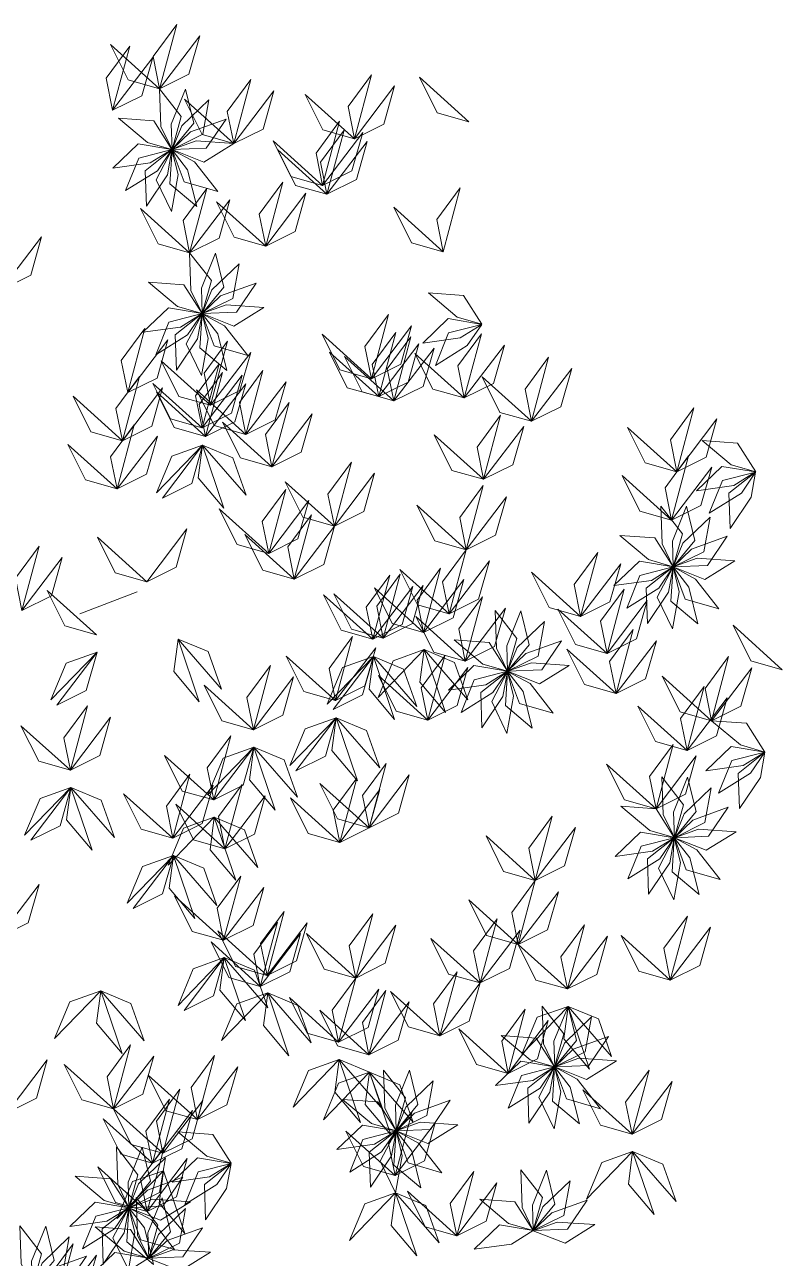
# Model space of a CAD drawing. Header units: inches. Extents: x 4350 to 28384, y -6772 to 993.
# Drawn here: x 15297.7 to 15366.1, y -700.1 to -588.6 of the extents above; entities that cross this region are included whole.
import ezdxf

# ---------------------------------------------------------------- set-up
doc = ezdxf.new("R2010")
doc.units = ezdxf.units.IN
doc.header["$MEASUREMENT"] = 0
doc.layers.add('ARREDAMENTO', color=2, linetype='Continuous', lineweight=18)

# ---------------------------------------------------------------- blocks, each defined once
blk = doc.blocks.new('jacaranda')
at = {"layer": 'ARREDAMENTO', "linetype": 'Continuous'}
blk.add_line((14225.49, 19540.25), (14220.31, 19538.26), dxfattribs=at)
at = {"layer": 'ARREDAMENTO', "lineweight": 0}
for points in [[(14227.53, 19585.7), (14226.94, 19588.61), (14229.07, 19591.5), (14227.53, 19585.7)], [(14227.53, 19585.7), (14230.18, 19587.02), (14231.16, 19590.48), (14227.53, 19585.7)], [(14223.28, 19583.76), (14222.7, 19586.67), (14224.82, 19589.56), (14223.28, 19583.76)], [(14227.53, 19585.7), (14224.68, 19586.51), (14223.08, 19589.72), (14227.53, 19585.7)], [(14223.28, 19583.76), (14225.93, 19585.08), (14226.91, 19588.53), (14223.28, 19583.76)], [(14234.23, 19580.75), (14233.64, 19583.66), (14235.77, 19586.55), (14234.23, 19580.75)], [(14245.13, 19581.18), (14244.55, 19584.09), (14246.67, 19586.98), (14245.13, 19581.18)], [(14255.47, 19582.73), (14252.62, 19583.54), (14251.02, 19586.75), (14255.47, 19582.73)], [(14227.53, 19585.7), (14227.65, 19582.3), (14228.65, 19580.22), (14229.48, 19583.19), (14227.53, 19585.7)], [(14229.86, 19585.68), (14228.58, 19582.52), (14228.65, 19580.22), (14230.62, 19582.6), (14229.86, 19585.68)], [(14234.23, 19580.75), (14236.88, 19582.07), (14237.86, 19585.53), (14234.23, 19580.75)], [(14245.13, 19581.18), (14247.79, 19582.5), (14248.76, 19585.96), (14245.13, 19581.18)], [(14231.98, 19584.72), (14229.53, 19582.35), (14228.66, 19580.22), (14231.42, 19581.59), (14231.98, 19584.72)], [(14234.23, 19580.75), (14231.38, 19581.56), (14229.78, 19584.77), (14234.23, 19580.75)], [(14245.13, 19581.18), (14242.28, 19581.99), (14240.68, 19585.2), (14245.13, 19581.18)], [(14223.82, 19583.05), (14226.43, 19580.86), (14228.64, 19580.22), (14226.99, 19582.82), (14223.82, 19583.05)], [(14233.53, 19582.97), (14230.32, 19581.81), (14228.66, 19580.21), (14231.74, 19580.34), (14233.53, 19582.97)], [(14242.25, 19576.98), (14241.66, 19579.89), (14243.79, 19582.78), (14242.25, 19576.98)], [(14234.23, 19580.75), (14230.83, 19580.99), (14228.66, 19580.21), (14231.53, 19579.07), (14234.23, 19580.75)], [(14242.25, 19576.98), (14239.39, 19577.79), (14237.79, 19581), (14242.25, 19576.98)], [(14242.65, 19576.18), (14242.07, 19579.08), (14244.2, 19581.97), (14242.65, 19576.18)], [(14242.25, 19576.98), (14244.9, 19578.3), (14245.88, 19581.76), (14242.25, 19576.98)], [(14223.3, 19578.52), (14226.68, 19579), (14228.64, 19580.21), (14225.6, 19580.73), (14223.3, 19578.52)], [(14224.45, 19576.5), (14227.34, 19578.3), (14228.64, 19580.21), (14225.65, 19579.44), (14224.45, 19576.5)], [(14226.33, 19575.11), (14228.23, 19577.94), (14228.64, 19580.21), (14226.22, 19578.29), (14226.33, 19575.11)], [(14228.6, 19574.61), (14229.2, 19577.96), (14228.64, 19580.2), (14227.22, 19577.47), (14228.6, 19574.61)], [(14230.89, 19575.07), (14230.06, 19578.38), (14228.65, 19580.2), (14228.45, 19577.12), (14230.89, 19575.07)], [(14232.78, 19576.43), (14230.69, 19579.11), (14228.65, 19580.2), (14229.73, 19577.31), (14232.78, 19576.43)], [(14242.65, 19576.18), (14239.8, 19576.98), (14238.2, 19580.2), (14242.65, 19576.18)], [(14242.65, 19576.18), (14245.31, 19577.5), (14246.28, 19580.95), (14242.65, 19576.18)], [(14230.24, 19570.88), (14229.66, 19573.79), (14231.79, 19576.68), (14230.24, 19570.88)], [(14237.11, 19571.48), (14236.52, 19574.39), (14238.65, 19577.28), (14237.11, 19571.48)], [(14253.15, 19570.98), (14252.57, 19573.88), (14254.69, 19576.77), (14253.15, 19570.98)], [(14230.24, 19570.88), (14232.9, 19572.2), (14233.88, 19575.66), (14230.24, 19570.88)], [(14237.11, 19571.48), (14234.26, 19572.29), (14232.66, 19575.5), (14237.11, 19571.48)], [(14237.11, 19571.48), (14239.76, 19572.8), (14240.74, 19576.26), (14237.11, 19571.48)], [(14230.24, 19570.88), (14227.39, 19571.69), (14225.79, 19574.9), (14230.24, 19570.88)], [(14253.15, 19570.98), (14250.3, 19571.79), (14248.7, 19575), (14253.15, 19570.98)], [(14213.22, 19567.55), (14215.88, 19568.87), (14216.85, 19572.32), (14213.22, 19567.55)], [(14230.24, 19570.88), (14230.36, 19567.48), (14231.37, 19565.4), (14232.2, 19568.37), (14230.24, 19570.88)], [(14232.58, 19570.86), (14231.3, 19567.7), (14231.37, 19565.4), (14233.34, 19567.78), (14232.58, 19570.86)], [(14234.7, 19569.9), (14232.25, 19567.53), (14231.37, 19565.4), (14234.14, 19566.77), (14234.7, 19569.9)], [(14226.53, 19568.23), (14229.15, 19566.04), (14231.36, 19565.4), (14229.71, 19568), (14226.53, 19568.23)], [(14236.24, 19568.15), (14233.04, 19566.99), (14231.37, 19565.39), (14234.46, 19565.52), (14236.24, 19568.15)], [(14251.81, 19567.26), (14254.42, 19565.07), (14256.64, 19564.43), (14254.98, 19567.03), (14251.81, 19567.26)], [(14226.02, 19563.7), (14229.4, 19564.18), (14231.36, 19565.39), (14228.32, 19565.91), (14226.02, 19563.7)], [(14227.17, 19561.68), (14230.06, 19563.48), (14231.36, 19565.39), (14228.37, 19564.62), (14227.17, 19561.68)], [(14229.04, 19560.29), (14230.95, 19563.12), (14231.36, 19565.39), (14228.94, 19563.47), (14229.04, 19560.29)], [(14231.32, 19559.79), (14231.91, 19563.14), (14231.36, 19565.38), (14229.93, 19562.65), (14231.32, 19559.79)], [(14233.6, 19560.25), (14232.78, 19563.56), (14231.36, 19565.38), (14231.17, 19562.3), (14233.6, 19560.25)], [(14236.94, 19565.93), (14233.54, 19566.17), (14231.37, 19565.39), (14234.24, 19564.25), (14236.94, 19565.93)], [(14235.5, 19561.61), (14233.4, 19564.29), (14231.37, 19565.38), (14232.44, 19562.49), (14235.5, 19561.61)], [(14246.67, 19559.51), (14246.08, 19562.42), (14248.21, 19565.31), (14246.67, 19559.51)], [(14246.67, 19559.51), (14249.32, 19560.83), (14250.3, 19564.28), (14246.67, 19559.51)], [(14251.3, 19562.73), (14254.67, 19563.21), (14256.63, 19564.42), (14253.59, 19564.94), (14251.3, 19562.73)], [(14252.44, 19560.7), (14255.33, 19562.51), (14256.63, 19564.42), (14253.64, 19563.65), (14252.44, 19560.7)], [(14224.65, 19558.25), (14224.06, 19561.16), (14226.19, 19564.05), (14224.65, 19558.25)], [(14246.67, 19559.51), (14243.81, 19560.32), (14242.21, 19563.53), (14246.67, 19559.51)], [(14247.32, 19557.89), (14246.74, 19560.79), (14248.86, 19563.68), (14247.32, 19557.89)], [(14248.69, 19557.5), (14248.1, 19560.41), (14250.23, 19563.3), (14248.69, 19557.5)], [(14255.05, 19557.77), (14254.47, 19560.67), (14256.6, 19563.56), (14255.05, 19557.77)], [(14224.65, 19558.25), (14227.3, 19559.57), (14228.28, 19563.03), (14224.65, 19558.25)], [(14232.12, 19557.11), (14231.54, 19560.01), (14233.67, 19562.9), (14232.12, 19557.11)], [(14247.32, 19557.89), (14249.98, 19559.21), (14250.95, 19562.66), (14247.32, 19557.89)], [(14248.69, 19557.5), (14251.34, 19558.82), (14252.32, 19562.28), (14248.69, 19557.5)], [(14255.05, 19557.77), (14257.71, 19559.09), (14258.69, 19562.54), (14255.05, 19557.77)], [(14232.12, 19557.11), (14229.27, 19557.91), (14227.67, 19561.13), (14232.12, 19557.11)], [(14232.12, 19557.11), (14234.78, 19558.43), (14235.76, 19561.88), (14232.12, 19557.11)], [(14247.32, 19557.89), (14244.47, 19558.69), (14242.87, 19561.91), (14247.32, 19557.89)], [(14248.69, 19557.5), (14245.84, 19558.31), (14244.24, 19561.52), (14248.69, 19557.5)], [(14255.05, 19557.77), (14252.2, 19558.57), (14250.6, 19561.79), (14255.05, 19557.77)], [(14261.14, 19555.66), (14260.55, 19558.57), (14262.68, 19561.46), (14261.14, 19555.66)], [(14231.36, 19555.07), (14230.78, 19557.97), (14232.9, 19560.86), (14231.36, 19555.07)], [(14231.68, 19554.29), (14231.09, 19557.19), (14233.22, 19560.08), (14231.68, 19554.29)], [(14231.36, 19555.07), (14234.01, 19556.39), (14234.99, 19559.84), (14231.36, 19555.07)], [(14235.32, 19554.47), (14234.74, 19557.37), (14236.86, 19560.26), (14235.32, 19554.47)], [(14261.14, 19555.66), (14263.79, 19556.98), (14264.77, 19560.43), (14261.14, 19555.66)], [(14224.17, 19553.9), (14223.58, 19556.81), (14225.71, 19559.7), (14224.17, 19553.9)], [(14224.17, 19553.9), (14226.82, 19555.22), (14227.8, 19558.67), (14224.17, 19553.9)], [(14231.36, 19555.07), (14228.51, 19555.87), (14226.91, 19559.08), (14231.36, 19555.07)], [(14231.68, 19554.29), (14234.33, 19555.61), (14235.31, 19559.06), (14231.68, 19554.29)], [(14235.32, 19554.47), (14237.97, 19555.79), (14238.95, 19559.24), (14235.32, 19554.47)], [(14261.14, 19555.66), (14258.28, 19556.47), (14256.68, 19559.68), (14261.14, 19555.66)], [(14224.17, 19553.9), (14221.31, 19554.71), (14219.71, 19557.92), (14224.17, 19553.9)], [(14231.68, 19554.29), (14228.83, 19555.09), (14227.23, 19558.31), (14231.68, 19554.29)], [(14235.32, 19554.47), (14232.47, 19555.28), (14230.87, 19558.49), (14235.32, 19554.47)], [(14237.68, 19551.56), (14237.09, 19554.46), (14239.22, 19557.35), (14237.68, 19551.56)], [(14274.26, 19551.09), (14273.68, 19554), (14275.8, 19556.89), (14274.26, 19551.09)], [(14223.69, 19549.55), (14223.1, 19552.46), (14225.23, 19555.35), (14223.69, 19549.55)], [(14237.68, 19551.56), (14234.82, 19552.36), (14233.22, 19555.58), (14237.68, 19551.56)], [(14237.68, 19551.56), (14240.33, 19552.88), (14241.31, 19556.33), (14237.68, 19551.56)], [(14256.8, 19550.42), (14256.21, 19553.33), (14258.34, 19556.22), (14256.8, 19550.42)], [(14274.26, 19551.09), (14276.92, 19552.41), (14277.89, 19555.87), (14274.26, 19551.09)], [(14223.69, 19549.55), (14226.34, 19550.87), (14227.32, 19554.32), (14223.69, 19549.55)], [(14256.8, 19550.42), (14253.94, 19551.23), (14252.34, 19554.44), (14256.8, 19550.42)], [(14256.8, 19550.42), (14259.45, 19551.74), (14260.43, 19555.2), (14256.8, 19550.42)], [(14274.26, 19551.09), (14271.41, 19551.9), (14269.81, 19555.11), (14274.26, 19551.09)], [(14223.69, 19549.55), (14220.84, 19550.36), (14219.24, 19553.57), (14223.69, 19549.55)], [(14231.41, 19553.5), (14228.62, 19552.5), (14227.24, 19549.19), (14231.41, 19553.5)], [(14227.78, 19548.72), (14230.44, 19550.05), (14231.41, 19553.5), (14227.78, 19548.72)], [(14231.41, 19553.5), (14231.02, 19550.56), (14233.34, 19547.82), (14231.41, 19553.5)], [(14231.41, 19553.5), (14234.15, 19552.36), (14235.35, 19548.98), (14231.41, 19553.5)], [(14276.56, 19553.92), (14279.17, 19551.73), (14281.39, 19551.08), (14279.73, 19553.69), (14276.56, 19553.92)], [(14243.32, 19546.18), (14242.74, 19549.09), (14244.87, 19551.98), (14243.32, 19546.18)], [(14273.78, 19546.74), (14273.2, 19549.65), (14275.33, 19552.54), (14273.78, 19546.74)], [(14243.32, 19546.18), (14245.98, 19547.5), (14246.95, 19550.96), (14243.32, 19546.18)], [(14273.78, 19546.74), (14276.44, 19548.06), (14277.41, 19551.51), (14273.78, 19546.74)], [(14276.05, 19549.39), (14279.42, 19549.86), (14281.38, 19551.08), (14278.34, 19551.59), (14276.05, 19549.39)], [(14277.19, 19547.36), (14280.09, 19549.17), (14281.38, 19551.07), (14278.39, 19550.31), (14277.19, 19547.36)], [(14279.07, 19545.97), (14280.97, 19548.8), (14281.38, 19551.07), (14278.97, 19549.16), (14279.07, 19545.97)], [(14243.32, 19546.18), (14240.47, 19546.99), (14238.87, 19550.2), (14243.32, 19546.18)], [(14255.23, 19544.06), (14254.64, 19546.96), (14256.77, 19549.85), (14255.23, 19544.06)], [(14273.78, 19546.74), (14270.93, 19547.55), (14269.33, 19550.76), (14273.78, 19546.74)], [(14237.38, 19543.72), (14236.79, 19546.62), (14238.92, 19549.51), (14237.38, 19543.72)], [(14255.23, 19544.06), (14257.88, 19545.38), (14258.86, 19548.83), (14255.23, 19544.06)], [(14237.38, 19543.72), (14234.52, 19544.52), (14232.92, 19547.74), (14237.38, 19543.72)], [(14237.38, 19543.72), (14240.03, 19545.04), (14241.01, 19548.49), (14237.38, 19543.72)], [(14255.23, 19544.06), (14252.38, 19544.87), (14250.78, 19548.08), (14255.23, 19544.06)], [(14272.81, 19548), (14272.93, 19544.59), (14273.93, 19542.51), (14274.76, 19545.48), (14272.81, 19548)], [(14275.14, 19547.98), (14273.86, 19544.82), (14273.93, 19542.51), (14275.9, 19544.89), (14275.14, 19547.98)], [(14239.69, 19541.41), (14239.11, 19544.31), (14241.24, 19547.2), (14239.69, 19541.41)], [(14277.26, 19547.01), (14274.81, 19544.64), (14273.94, 19542.51), (14276.7, 19543.88), (14277.26, 19547.01)], [(14226.36, 19541.16), (14229.01, 19542.48), (14229.99, 19545.94), (14226.36, 19541.16)], [(14239.69, 19541.41), (14236.84, 19542.22), (14235.24, 19545.43), (14239.69, 19541.41)], [(14239.69, 19541.41), (14242.35, 19542.73), (14243.32, 19546.18), (14239.69, 19541.41)], [(14269.1, 19545.35), (14271.71, 19543.16), (14273.92, 19542.51), (14272.27, 19545.12), (14269.1, 19545.35)], [(14215.09, 19538.58), (14214.51, 19541.49), (14216.63, 19544.38), (14215.09, 19538.58)], [(14226.36, 19541.16), (14223.51, 19541.97), (14221.91, 19545.18), (14226.36, 19541.16)], [(14278.8, 19545.27), (14275.6, 19544.1), (14273.94, 19542.5), (14277.02, 19542.63), (14278.8, 19545.27)], [(14215.09, 19538.58), (14217.75, 19539.9), (14218.72, 19543.36), (14215.09, 19538.58)], [(14253.69, 19538.26), (14253.1, 19541.17), (14255.23, 19544.06), (14253.69, 19538.26)], [(14265.57, 19538.02), (14264.98, 19540.93), (14267.11, 19543.82), (14265.57, 19538.02)], [(14279.51, 19543.04), (14276.11, 19543.28), (14273.94, 19542.5), (14276.8, 19541.37), (14279.51, 19543.04)], [(14253.69, 19538.26), (14250.83, 19539.07), (14249.23, 19542.28), (14253.69, 19538.26)], [(14251.38, 19536.59), (14250.8, 19539.5), (14252.92, 19542.39), (14251.38, 19536.59)], [(14253.69, 19538.26), (14256.34, 19539.58), (14257.32, 19543.04), (14253.69, 19538.26)], [(14265.57, 19538.02), (14262.72, 19538.83), (14261.12, 19542.04), (14265.57, 19538.02)], [(14265.57, 19538.02), (14268.22, 19539.34), (14269.2, 19542.79), (14265.57, 19538.02)], [(14268.58, 19540.82), (14271.96, 19541.29), (14273.92, 19542.51), (14270.88, 19543.02), (14268.58, 19540.82)], [(14269.73, 19538.79), (14272.62, 19540.59), (14273.92, 19542.5), (14270.93, 19541.74), (14269.73, 19538.79)], [(14271.61, 19537.4), (14273.51, 19540.23), (14273.92, 19542.5), (14271.5, 19540.58), (14271.61, 19537.4)], [(14273.88, 19536.9), (14274.47, 19540.26), (14273.92, 19542.5), (14272.49, 19539.76), (14273.88, 19536.9)], [(14276.17, 19537.37), (14275.34, 19540.67), (14273.93, 19542.5), (14273.73, 19539.42), (14276.17, 19537.37)], [(14278.06, 19538.72), (14275.96, 19541.41), (14273.93, 19542.5), (14275.01, 19539.6), (14278.06, 19538.72)], [(14246.79, 19535.97), (14246.2, 19538.87), (14248.33, 19541.76), (14246.79, 19535.97)], [(14247.72, 19536.06), (14247.14, 19538.97), (14249.26, 19541.86), (14247.72, 19536.06)], [(14247.72, 19536.06), (14250.38, 19537.38), (14251.35, 19540.83), (14247.72, 19536.06)], [(14251.38, 19536.59), (14254.04, 19537.91), (14255.01, 19541.37), (14251.38, 19536.59)], [(14221.81, 19536.36), (14218.96, 19537.17), (14217.36, 19540.38), (14221.81, 19536.36)], [(14246.79, 19535.97), (14243.93, 19536.78), (14242.33, 19539.99), (14246.79, 19535.97)], [(14247.72, 19536.06), (14244.87, 19536.87), (14243.27, 19540.08), (14247.72, 19536.06)], [(14246.79, 19535.97), (14249.44, 19537.29), (14250.42, 19540.74), (14246.79, 19535.97)], [(14251.38, 19536.59), (14248.53, 19537.4), (14246.93, 19540.61), (14251.38, 19536.59)], [(14255.15, 19533.99), (14254.56, 19536.9), (14256.69, 19539.79), (14255.15, 19533.99)], [(14267.96, 19534.69), (14267.37, 19537.59), (14269.5, 19540.48), (14267.96, 19534.69)], [(14255.15, 19533.99), (14257.8, 19535.31), (14258.78, 19538.77), (14255.15, 19533.99)], [(14267.96, 19534.69), (14265.1, 19535.49), (14263.51, 19538.7), (14267.96, 19534.69)], [(14267.96, 19534.69), (14270.61, 19536.01), (14271.59, 19539.46), (14267.96, 19534.69)], [(14255.15, 19533.99), (14252.29, 19534.8), (14250.69, 19538.01), (14255.15, 19533.99)], [(14257.84, 19538.56), (14257.96, 19535.15), (14258.96, 19533.08), (14259.79, 19536.05), (14257.84, 19538.56)], [(14260.17, 19538.54), (14258.89, 19535.38), (14258.97, 19533.08), (14260.93, 19535.45), (14260.17, 19538.54)], [(14262.29, 19537.58), (14259.84, 19535.21), (14258.97, 19533.07), (14261.73, 19534.44), (14262.29, 19537.58)], [(14268.78, 19531.06), (14268.19, 19533.97), (14270.32, 19536.86), (14268.78, 19531.06)], [(14283.79, 19533.22), (14280.94, 19534.02), (14279.34, 19537.24), (14283.79, 19533.22)], [(14229.19, 19535.99), (14228.8, 19533.05), (14231.11, 19530.31), (14229.19, 19535.99)], [(14229.19, 19535.99), (14231.92, 19534.85), (14233.13, 19531.47), (14229.19, 19535.99)], [(14243.42, 19530.43), (14242.84, 19533.34), (14244.96, 19536.23), (14243.42, 19530.43)], [(14243.42, 19530.43), (14242.84, 19533.34), (14244.96, 19536.23), (14243.42, 19530.43)], [(14254.13, 19535.91), (14256.74, 19533.72), (14258.96, 19533.08), (14257.3, 19535.68), (14254.13, 19535.91)], [(14263.84, 19535.83), (14260.63, 19534.67), (14258.97, 19533.07), (14262.05, 19533.2), (14263.84, 19535.83)], [(14268.78, 19531.06), (14271.43, 19532.38), (14272.41, 19535.84), (14268.78, 19531.06)], [(14221.87, 19534.79), (14219.07, 19533.8), (14217.69, 19530.49), (14221.87, 19534.79)], [(14218.23, 19530.02), (14220.89, 19531.34), (14221.87, 19534.79), (14218.23, 19530.02)], [(14243.42, 19530.43), (14240.57, 19531.24), (14238.97, 19534.45), (14243.42, 19530.43)], [(14243.42, 19530.43), (14240.57, 19531.24), (14238.97, 19534.45), (14243.42, 19530.43)], [(14246.84, 19534.4), (14244.05, 19533.41), (14242.66, 19530.09), (14246.84, 19534.4)], [(14243.21, 19529.63), (14245.86, 19530.95), (14246.84, 19534.4), (14243.21, 19529.63)], [(14243.42, 19530.43), (14246.08, 19531.75), (14247.05, 19535.2), (14243.42, 19530.43)], [(14243.42, 19530.43), (14246.08, 19531.75), (14247.05, 19535.2), (14243.42, 19530.43)], [(14246.84, 19534.4), (14246.45, 19531.46), (14248.76, 19528.72), (14246.84, 19534.4)], [(14246.84, 19534.4), (14249.57, 19533.26), (14250.78, 19529.88), (14246.84, 19534.4)], [(14251.43, 19535.03), (14248.64, 19534.03), (14247.26, 19530.72), (14251.43, 19535.03)], [(14251.43, 19535.03), (14251.04, 19532.09), (14253.36, 19529.35), (14251.43, 19535.03)], [(14251.75, 19528.66), (14251.17, 19531.57), (14253.3, 19534.46), (14251.75, 19528.66)], [(14251.43, 19535.03), (14254.17, 19533.88), (14255.38, 19530.5), (14251.43, 19535.03)], [(14268.78, 19531.06), (14265.92, 19531.87), (14264.33, 19535.08), (14268.78, 19531.06)], [(14277.4, 19528.61), (14276.81, 19531.52), (14278.94, 19534.41), (14277.4, 19528.61)], [(14236, 19527.79), (14235.41, 19530.7), (14237.54, 19533.59), (14236, 19527.79)], [(14251.75, 19528.66), (14254.41, 19529.98), (14255.39, 19533.43), (14251.75, 19528.66)], [(14253.62, 19531.38), (14256.99, 19531.86), (14258.95, 19533.07), (14255.91, 19533.59), (14253.62, 19531.38)], [(14254.76, 19529.35), (14257.65, 19531.16), (14258.95, 19533.07), (14255.96, 19532.3), (14254.76, 19529.35)], [(14256.64, 19527.97), (14258.54, 19530.79), (14258.95, 19533.06), (14256.54, 19531.15), (14256.64, 19527.97)], [(14258.91, 19527.46), (14259.51, 19530.82), (14258.96, 19533.06), (14257.53, 19530.33), (14258.91, 19527.46)], [(14261.2, 19527.93), (14260.37, 19531.24), (14258.96, 19533.06), (14258.77, 19529.98), (14261.2, 19527.93)], [(14263.09, 19529.29), (14261, 19531.97), (14258.96, 19533.06), (14260.04, 19530.17), (14263.09, 19529.29)], [(14264.54, 19533.61), (14261.14, 19533.85), (14258.97, 19533.07), (14261.84, 19531.93), (14264.54, 19533.61)], [(14277.4, 19528.61), (14280.05, 19529.93), (14281.03, 19533.39), (14277.4, 19528.61)], [(14236, 19527.79), (14238.65, 19529.11), (14239.63, 19532.56), (14236, 19527.79)], [(14251.75, 19528.66), (14248.9, 19529.47), (14247.3, 19532.68), (14251.75, 19528.66)], [(14277.4, 19528.61), (14274.55, 19529.42), (14272.95, 19532.63), (14277.4, 19528.61)], [(14236, 19527.79), (14233.14, 19528.6), (14231.54, 19531.81), (14236, 19527.79)], [(14275.18, 19525.91), (14274.6, 19528.82), (14276.72, 19531.71), (14275.18, 19525.91)], [(14219.46, 19524.14), (14218.87, 19527.05), (14221, 19529.94), (14219.46, 19524.14)], [(14275.18, 19525.91), (14272.33, 19526.72), (14270.73, 19529.93), (14275.18, 19525.91)], [(14275.18, 19525.91), (14277.84, 19527.23), (14278.81, 19530.68), (14275.18, 19525.91)], [(14219.46, 19524.14), (14222.11, 19525.46), (14223.09, 19528.92), (14219.46, 19524.14)], [(14243.47, 19528.86), (14240.68, 19527.87), (14239.3, 19524.56), (14243.47, 19528.86)], [(14239.84, 19524.09), (14242.5, 19525.41), (14243.47, 19528.86), (14239.84, 19524.09)], [(14243.47, 19528.86), (14243.08, 19525.92), (14245.4, 19523.18), (14243.47, 19528.86)], [(14243.47, 19528.86), (14246.21, 19527.72), (14247.42, 19524.34), (14243.47, 19528.86)], [(14277.4, 19528.61), (14280.01, 19526.42), (14282.22, 19525.78), (14280.57, 19528.38), (14277.4, 19528.61)], [(14219.46, 19524.14), (14216.6, 19524.95), (14215, 19528.16), (14219.46, 19524.14)], [(14232.42, 19521.45), (14231.83, 19524.35), (14233.96, 19527.24), (14232.42, 19521.45)], [(14272.38, 19520.65), (14271.79, 19523.56), (14273.92, 19526.45), (14272.38, 19520.65)], [(14232.42, 19521.45), (14229.57, 19522.25), (14227.97, 19525.47), (14232.42, 19521.45)], [(14236.05, 19526.22), (14233.26, 19525.23), (14231.88, 19521.91), (14236.05, 19526.22)], [(14232.42, 19521.45), (14235.07, 19522.77), (14236.05, 19526.22), (14232.42, 19521.45)], [(14236.05, 19526.22), (14235.66, 19523.28), (14237.98, 19520.54), (14236.05, 19526.22)], [(14236.05, 19526.22), (14238.79, 19525.08), (14239.99, 19521.7), (14236.05, 19526.22)], [(14272.38, 19520.65), (14275.03, 19521.97), (14276.01, 19525.42), (14272.38, 19520.65)], [(14276.88, 19524.08), (14280.26, 19524.56), (14282.22, 19525.77), (14279.18, 19526.29), (14276.88, 19524.08)], [(14278.03, 19522.05), (14280.92, 19523.86), (14282.22, 19525.77), (14279.23, 19525), (14278.03, 19522.05)], [(14279.91, 19520.67), (14281.81, 19523.49), (14282.22, 19525.76), (14279.8, 19523.85), (14279.91, 19520.67)], [(14246.45, 19518.93), (14245.87, 19521.84), (14248, 19524.73), (14246.45, 19518.93)], [(14272.38, 19520.65), (14269.52, 19521.46), (14267.92, 19524.67), (14272.38, 19520.65)], [(14228.72, 19517.99), (14228.14, 19520.9), (14230.26, 19523.79), (14228.72, 19517.99)], [(14243.8, 19517.61), (14243.22, 19520.52), (14245.34, 19523.41), (14243.8, 19517.61)], [(14246.45, 19518.93), (14249.11, 19520.25), (14250.08, 19523.71), (14246.45, 19518.93)], [(14272.91, 19523.53), (14273.03, 19520.12), (14274.04, 19518.05), (14274.87, 19521.02), (14272.91, 19523.53)], [(14275.24, 19523.51), (14273.97, 19520.35), (14274.04, 19518.04), (14276.01, 19520.42), (14275.24, 19523.51)], [(14219.51, 19522.58), (14216.72, 19521.58), (14215.33, 19518.27), (14219.51, 19522.58)], [(14215.88, 19517.8), (14218.53, 19519.12), (14219.51, 19522.58), (14215.88, 19517.8)], [(14219.51, 19522.58), (14219.12, 19519.64), (14221.43, 19516.9), (14219.51, 19522.58)], [(14219.51, 19522.58), (14222.24, 19521.44), (14223.45, 19518.06), (14219.51, 19522.58)], [(14228.72, 19517.99), (14225.87, 19518.8), (14224.27, 19522.01), (14228.72, 19517.99)], [(14228.72, 19517.99), (14231.37, 19519.32), (14232.35, 19522.77), (14228.72, 19517.99)], [(14233.43, 19517.04), (14232.85, 19519.95), (14234.98, 19522.84), (14233.43, 19517.04)], [(14246.45, 19518.93), (14243.6, 19519.74), (14242, 19522.95), (14246.45, 19518.93)], [(14243.8, 19517.61), (14246.45, 19518.93), (14247.43, 19522.39), (14243.8, 19517.61)], [(14277.36, 19522.55), (14274.91, 19520.18), (14274.04, 19518.04), (14276.8, 19519.41), (14277.36, 19522.55)], [(14233.43, 19517.04), (14230.58, 19517.85), (14228.98, 19521.06), (14233.43, 19517.04)], [(14233.43, 19517.04), (14236.09, 19518.36), (14237.06, 19521.81), (14233.43, 19517.04)], [(14243.8, 19517.61), (14240.95, 19518.42), (14239.35, 19521.63), (14243.8, 19517.61)], [(14269.2, 19520.88), (14271.81, 19518.69), (14274.03, 19518.05), (14272.38, 19520.65), (14269.2, 19520.88)], [(14278.91, 19520.8), (14275.71, 19519.63), (14274.04, 19518.04), (14277.12, 19518.17), (14278.91, 19520.8)], [(14232.47, 19519.88), (14229.68, 19518.89), (14228.3, 19515.57), (14232.47, 19519.88)], [(14232.47, 19519.88), (14232.08, 19516.94), (14234.4, 19514.2), (14232.47, 19519.88)], [(14232.47, 19519.88), (14235.21, 19518.74), (14236.41, 19515.36), (14232.47, 19519.88)], [(14261.47, 19514.18), (14260.88, 19517.09), (14263.01, 19519.98), (14261.47, 19514.18)], [(14261.47, 19514.18), (14264.12, 19515.5), (14265.1, 19518.96), (14261.47, 19514.18)], [(14268.69, 19516.35), (14272.06, 19516.82), (14274.02, 19518.04), (14270.98, 19518.55), (14268.69, 19516.35)], [(14279.61, 19518.58), (14276.21, 19518.82), (14274.04, 19518.03), (14276.91, 19516.9), (14279.61, 19518.58)], [(14261.47, 19514.18), (14258.61, 19514.99), (14257.02, 19518.2), (14261.47, 19514.18)], [(14269.84, 19514.32), (14272.73, 19516.13), (14274.02, 19518.04), (14271.04, 19517.27), (14269.84, 19514.32)], [(14271.71, 19512.94), (14273.62, 19515.76), (14274.03, 19518.03), (14271.61, 19516.12), (14271.71, 19512.94)], [(14273.99, 19512.43), (14274.58, 19515.79), (14274.03, 19518.03), (14272.6, 19515.3), (14273.99, 19512.43)], [(14276.27, 19512.9), (14275.45, 19516.21), (14274.03, 19518.03), (14273.84, 19514.95), (14276.27, 19512.9)], [(14278.17, 19514.25), (14276.07, 19516.94), (14274.04, 19518.03), (14275.11, 19515.14), (14278.17, 19514.25)], [(14228.77, 19516.43), (14225.98, 19515.43), (14224.6, 19512.12), (14228.77, 19516.43)], [(14225.14, 19511.65), (14227.8, 19512.97), (14228.77, 19516.43), (14225.14, 19511.65)], [(14228.77, 19516.43), (14228.38, 19513.49), (14230.7, 19510.75), (14228.77, 19516.43)], [(14228.77, 19516.43), (14231.51, 19515.29), (14232.71, 19511.91), (14228.77, 19516.43)], [(14233.31, 19508.77), (14232.73, 19511.67), (14234.86, 19514.56), (14233.31, 19508.77)], [(14259.92, 19508.39), (14259.34, 19511.29), (14261.47, 19514.18), (14259.92, 19508.39)], [(14213.01, 19509.04), (14215.66, 19510.36), (14216.64, 19513.81), (14213.01, 19509.04)], [(14233.31, 19508.77), (14235.97, 19510.09), (14236.95, 19513.54), (14233.31, 19508.77)], [(14259.92, 19508.39), (14262.58, 19509.71), (14263.56, 19513.16), (14259.92, 19508.39)], [(14233.31, 19508.77), (14230.46, 19509.57), (14228.86, 19512.79), (14233.31, 19508.77)], [(14259.92, 19508.39), (14257.07, 19509.19), (14255.47, 19512.41), (14259.92, 19508.39)], [(14237.23, 19505.59), (14236.65, 19508.49), (14238.78, 19511.38), (14237.23, 19505.59)], [(14245.25, 19505.36), (14244.66, 19508.27), (14246.79, 19511.16), (14245.25, 19505.36)], [(14273.67, 19505.17), (14273.09, 19508.07), (14275.22, 19510.96), (14273.67, 19505.17)], [(14236.62, 19504.6), (14236.04, 19507.51), (14238.17, 19510.4), (14236.62, 19504.6)], [(14237.23, 19505.59), (14239.89, 19506.91), (14240.87, 19510.36), (14237.23, 19505.59)], [(14245.25, 19505.36), (14247.9, 19506.69), (14248.88, 19510.14), (14245.25, 19505.36)], [(14256.49, 19504.91), (14255.9, 19507.81), (14258.03, 19510.7), (14256.49, 19504.91)], [(14256.49, 19504.91), (14259.14, 19506.23), (14260.12, 19509.68), (14256.49, 19504.91)], [(14264.38, 19504.37), (14263.79, 19507.27), (14265.92, 19510.16), (14264.38, 19504.37)], [(14273.67, 19505.17), (14276.33, 19506.49), (14277.3, 19509.94), (14273.67, 19505.17)], [(14236.62, 19504.6), (14233.77, 19505.41), (14232.17, 19508.62), (14236.62, 19504.6)], [(14237.23, 19505.59), (14234.38, 19506.4), (14232.78, 19509.61), (14237.23, 19505.59)], [(14236.62, 19504.6), (14239.28, 19505.92), (14240.25, 19509.37), (14236.62, 19504.6)], [(14245.25, 19505.36), (14242.39, 19506.17), (14240.8, 19509.38), (14245.25, 19505.36)], [(14256.49, 19504.91), (14253.63, 19505.71), (14252.04, 19508.93), (14256.49, 19504.91)], [(14264.38, 19504.37), (14267.03, 19505.69), (14268.01, 19509.14), (14264.38, 19504.37)], [(14273.67, 19505.17), (14270.82, 19505.97), (14269.22, 19509.19), (14273.67, 19505.17)], [(14264.38, 19504.37), (14261.52, 19505.17), (14259.92, 19508.39), (14264.38, 19504.37)], [(14233.37, 19507.2), (14230.57, 19506.2), (14229.19, 19502.89), (14233.37, 19507.2)], [(14229.74, 19502.43), (14232.39, 19503.75), (14233.37, 19507.2), (14229.74, 19502.43)], [(14233.37, 19507.2), (14232.98, 19504.26), (14235.29, 19501.52), (14233.37, 19507.2)], [(14233.37, 19507.2), (14236.1, 19506.06), (14237.31, 19502.68), (14233.37, 19507.2)], [(14243.7, 19499.57), (14243.12, 19502.47), (14245.25, 19505.36), (14243.7, 19499.57)], [(14252.86, 19500.13), (14252.27, 19503.04), (14254.4, 19505.93), (14252.86, 19500.13)], [(14222.2, 19504.21), (14219.41, 19503.22), (14218.03, 19499.9), (14222.2, 19504.21)], [(14222.2, 19504.21), (14221.81, 19501.27), (14224.13, 19498.53), (14222.2, 19504.21)], [(14222.2, 19504.21), (14224.94, 19503.07), (14226.14, 19499.69), (14222.2, 19504.21)], [(14243.7, 19499.57), (14246.36, 19500.89), (14247.34, 19504.34), (14243.7, 19499.57)], [(14246.44, 19498.43), (14245.86, 19501.33), (14247.98, 19504.22), (14246.44, 19498.43)], [(14252.86, 19500.13), (14250, 19500.94), (14248.4, 19504.15), (14252.86, 19500.13)], [(14252.86, 19500.13), (14255.51, 19501.45), (14256.49, 19504.91), (14252.86, 19500.13)], [(14237.29, 19504.02), (14234.49, 19503.03), (14233.11, 19499.71), (14237.29, 19504.02)], [(14237.29, 19504.02), (14236.9, 19501.08), (14239.21, 19498.34), (14237.29, 19504.02)], [(14237.29, 19504.02), (14240.02, 19502.88), (14241.23, 19499.5), (14237.29, 19504.02)], [(14243.7, 19499.57), (14240.85, 19500.38), (14239.25, 19503.59), (14243.7, 19499.57)], [(14246.44, 19498.43), (14249.09, 19499.75), (14250.07, 19503.2), (14246.44, 19498.43)], [(14246.44, 19498.43), (14243.59, 19499.23), (14241.99, 19502.45), (14246.44, 19498.43)], [(14259.02, 19496.74), (14258.44, 19499.65), (14260.56, 19502.54), (14259.02, 19496.74)], [(14264.43, 19502.8), (14261.64, 19501.81), (14260.26, 19498.49), (14264.43, 19502.8)], [(14262.1, 19502.82), (14262.22, 19499.41), (14263.22, 19497.34), (14264.05, 19500.31), (14262.1, 19502.82)], [(14264.43, 19502.8), (14263.15, 19499.64), (14263.23, 19497.34), (14265.19, 19499.71), (14264.43, 19502.8)], [(14266.55, 19501.84), (14264.1, 19499.47), (14263.23, 19497.33), (14265.99, 19498.7), (14266.55, 19501.84)], [(14264.43, 19502.8), (14264.04, 19499.86), (14266.36, 19497.12), (14264.43, 19502.8)], [(14264.43, 19502.8), (14267.17, 19501.66), (14268.37, 19498.28), (14264.43, 19502.8)], [(14259.02, 19496.74), (14256.17, 19497.55), (14254.57, 19500.76), (14259.02, 19496.74)], [(14259.02, 19496.74), (14261.68, 19498.06), (14262.65, 19501.52), (14259.02, 19496.74)], [(14258.39, 19500.17), (14261, 19497.98), (14263.21, 19497.34), (14261.56, 19499.94), (14258.39, 19500.17)], [(14268.1, 19500.09), (14264.89, 19498.93), (14263.23, 19497.33), (14266.31, 19497.46), (14268.1, 19500.09)], [(14223.36, 19493.54), (14222.78, 19496.44), (14224.9, 19499.33), (14223.36, 19493.54)], [(14213.75, 19493.19), (14216.4, 19494.51), (14217.38, 19497.97), (14213.75, 19493.19)], [(14223.36, 19493.54), (14220.51, 19494.34), (14218.91, 19497.56), (14223.36, 19493.54)], [(14223.36, 19493.54), (14226.01, 19494.86), (14226.99, 19498.31), (14223.36, 19493.54)], [(14230.96, 19492.57), (14230.37, 19495.47), (14232.5, 19498.36), (14230.96, 19492.57)], [(14243.76, 19498), (14240.97, 19497.01), (14239.58, 19493.69), (14243.76, 19498)], [(14243.76, 19498), (14243.37, 19495.06), (14245.68, 19492.32), (14243.76, 19498)], [(14243.76, 19498), (14246.49, 19496.86), (14247.7, 19493.48), (14243.76, 19498)], [(14257.88, 19495.64), (14261.25, 19496.11), (14263.21, 19497.33), (14260.17, 19497.84), (14257.88, 19495.64)], [(14268.8, 19497.87), (14265.4, 19498.11), (14263.23, 19497.33), (14266.1, 19496.19), (14268.8, 19497.87)], [(14230.96, 19492.57), (14228.1, 19493.37), (14226.5, 19496.58), (14230.96, 19492.57)], [(14230.96, 19492.57), (14233.61, 19493.89), (14234.59, 19497.34), (14230.96, 19492.57)], [(14246.49, 19496.86), (14243.7, 19495.87), (14242.32, 19492.55), (14246.49, 19496.86)], [(14246.49, 19496.86), (14246.1, 19493.92), (14248.42, 19491.18), (14246.49, 19496.86)], [(14246.49, 19496.86), (14249.23, 19495.72), (14250.43, 19492.34), (14246.49, 19496.86)], [(14247.77, 19497.04), (14247.89, 19493.64), (14248.9, 19491.56), (14249.73, 19494.53), (14247.77, 19497.04)], [(14250.11, 19497.02), (14248.83, 19493.86), (14248.9, 19491.56), (14250.87, 19493.93), (14250.11, 19497.02)], [(14259.02, 19493.61), (14261.91, 19495.42), (14263.21, 19497.33), (14260.22, 19496.56), (14259.02, 19493.61)], [(14260.9, 19492.23), (14262.8, 19495.05), (14263.21, 19497.32), (14260.8, 19495.41), (14260.9, 19492.23)], [(14263.17, 19491.72), (14263.77, 19495.08), (14263.22, 19497.32), (14261.79, 19494.59), (14263.17, 19491.72)], [(14265.46, 19492.19), (14264.63, 19495.5), (14263.22, 19497.32), (14263.03, 19494.24), (14265.46, 19492.19)], [(14267.35, 19493.54), (14265.26, 19496.23), (14263.22, 19497.32), (14264.3, 19494.43), (14267.35, 19493.54)], [(14270.22, 19491.25), (14269.63, 19494.15), (14271.76, 19497.04), (14270.22, 19491.25)], [(14227.81, 19489.52), (14227.23, 19492.42), (14229.36, 19495.31), (14227.81, 19489.52)], [(14252.23, 19496.06), (14249.77, 19493.69), (14248.9, 19491.56), (14251.67, 19492.93), (14252.23, 19496.06)], [(14270.22, 19491.25), (14267.37, 19492.05), (14265.77, 19495.27), (14270.22, 19491.25)], [(14270.22, 19491.25), (14272.87, 19492.57), (14273.85, 19496.02), (14270.22, 19491.25)], [(14226.87, 19488.62), (14226.29, 19491.53), (14228.41, 19494.42), (14226.87, 19488.62)], [(14227.81, 19489.52), (14230.47, 19490.84), (14231.44, 19494.29), (14227.81, 19489.52)], [(14244.06, 19494.39), (14246.68, 19492.2), (14248.89, 19491.56), (14247.24, 19494.16), (14244.06, 19494.39)], [(14253.77, 19494.31), (14250.57, 19493.15), (14248.9, 19491.55), (14251.99, 19491.68), (14253.77, 19494.31)], [(14227.81, 19489.52), (14224.96, 19490.32), (14223.36, 19493.54), (14227.81, 19489.52)], [(14226.87, 19488.62), (14229.53, 19489.94), (14230.5, 19493.4), (14226.87, 19488.62)], [(14248.8, 19487.51), (14248.21, 19490.42), (14250.34, 19493.31), (14248.8, 19487.51)], [(14226.87, 19488.62), (14224.02, 19489.43), (14222.42, 19492.64), (14226.87, 19488.62)], [(14243.55, 19489.86), (14246.93, 19490.34), (14248.89, 19491.55), (14245.85, 19492.07), (14243.55, 19489.86)], [(14248.8, 19487.51), (14251.45, 19488.83), (14252.43, 19492.29), (14248.8, 19487.51)], [(14254.47, 19492.09), (14251.07, 19492.33), (14248.9, 19491.55), (14251.77, 19490.41), (14254.47, 19492.09)], [(14229.17, 19491.45), (14231.78, 19489.26), (14234, 19488.62), (14232.34, 19491.22), (14229.17, 19491.45)], [(14248.8, 19487.51), (14245.94, 19488.32), (14244.35, 19491.53), (14248.8, 19487.51)], [(14244.7, 19487.83), (14247.59, 19489.64), (14248.89, 19491.55), (14245.9, 19490.78), (14244.7, 19487.83)], [(14246.57, 19486.45), (14248.48, 19489.28), (14248.89, 19491.55), (14246.47, 19489.63), (14246.57, 19486.45)], [(14248.85, 19485.95), (14249.44, 19489.3), (14248.89, 19491.54), (14247.46, 19488.81), (14248.85, 19485.95)], [(14251.13, 19486.41), (14250.31, 19489.72), (14248.89, 19491.54), (14248.7, 19488.46), (14251.13, 19486.41)], [(14253.03, 19487.77), (14250.93, 19490.45), (14248.9, 19491.54), (14249.97, 19488.65), (14253.03, 19487.77)], [(14223.62, 19490.1), (14223.74, 19486.69), (14224.75, 19484.62), (14225.57, 19487.59), (14223.62, 19490.1)], [(14225.95, 19490.08), (14224.68, 19486.92), (14224.75, 19484.61), (14226.71, 19486.99), (14225.95, 19490.08)], [(14226.39, 19484.27), (14225.81, 19487.18), (14227.94, 19490.07), (14226.39, 19484.27)], [(14270.27, 19489.68), (14267.48, 19488.68), (14266.1, 19485.37), (14270.27, 19489.68)], [(14270.27, 19489.68), (14269.88, 19486.74), (14272.2, 19484), (14270.27, 19489.68)], [(14270.27, 19489.68), (14273.01, 19488.54), (14274.21, 19485.16), (14270.27, 19489.68)], [(14228.07, 19489.12), (14225.62, 19486.75), (14224.75, 19484.61), (14227.51, 19485.98), (14228.07, 19489.12)], [(14226.39, 19484.27), (14229.05, 19485.59), (14230.02, 19489.05), (14226.39, 19484.27)], [(14228.66, 19486.92), (14232.03, 19487.39), (14233.99, 19488.61), (14230.95, 19489.12), (14228.66, 19486.92)], [(14229.8, 19484.89), (14232.69, 19486.7), (14233.99, 19488.61), (14231, 19487.84), (14229.8, 19484.89)], [(14231.68, 19483.51), (14233.58, 19486.33), (14233.99, 19488.6), (14231.58, 19486.69), (14231.68, 19483.51)], [(14219.91, 19487.45), (14222.52, 19485.26), (14224.74, 19484.62), (14223.09, 19487.22), (14219.91, 19487.45)], [(14226.39, 19484.27), (14223.54, 19485.08), (14221.94, 19488.29), (14226.39, 19484.27)], [(14227.87, 19487.95), (14225.07, 19486.96), (14223.69, 19483.64), (14227.87, 19487.95)], [(14229.62, 19487.37), (14226.42, 19486.2), (14224.75, 19484.61), (14227.83, 19484.74), (14229.62, 19487.37)], [(14227.87, 19487.95), (14227.48, 19485.01), (14229.79, 19482.27), (14227.87, 19487.95)], [(14254.38, 19482.08), (14253.79, 19484.99), (14255.92, 19487.88), (14254.38, 19482.08)], [(14260.16, 19488.03), (14260.28, 19484.62), (14261.28, 19482.54), (14262.11, 19485.52), (14260.16, 19488.03)], [(14262.49, 19488.01), (14261.22, 19484.85), (14261.29, 19482.54), (14263.25, 19484.92), (14262.49, 19488.01)], [(14254.38, 19482.08), (14257.03, 19483.4), (14258.01, 19486.86), (14254.38, 19482.08)], [(14264.61, 19487.04), (14262.16, 19484.68), (14261.29, 19482.54), (14264.05, 19483.91), (14264.61, 19487.04)], [(14219.4, 19482.92), (14222.77, 19483.39), (14224.73, 19484.61), (14221.69, 19485.12), (14219.4, 19482.92)], [(14230.32, 19485.15), (14226.92, 19485.39), (14224.75, 19484.6), (14227.62, 19483.47), (14230.32, 19485.15)], [(14225.42, 19485.53), (14225.54, 19482.12), (14226.54, 19480.04), (14227.37, 19483.02), (14225.42, 19485.53)], [(14227.75, 19485.51), (14226.47, 19482.35), (14226.54, 19480.04), (14228.51, 19482.42), (14227.75, 19485.51)], [(14248.85, 19485.95), (14246.06, 19484.95), (14244.68, 19481.64), (14248.85, 19485.95)], [(14248.85, 19485.95), (14248.46, 19483.01), (14250.78, 19480.27), (14248.85, 19485.95)], [(14248.85, 19485.95), (14251.59, 19484.81), (14252.79, 19481.43), (14248.85, 19485.95)], [(14254.38, 19482.08), (14251.52, 19482.89), (14249.92, 19486.1), (14254.38, 19482.08)], [(14256.45, 19485.38), (14259.06, 19483.19), (14261.28, 19482.54), (14259.62, 19485.15), (14256.45, 19485.38)], [(14266.16, 19485.3), (14262.96, 19484.13), (14261.29, 19482.54), (14264.37, 19482.67), (14266.16, 19485.3)], [(14220.55, 19480.89), (14223.44, 19482.7), (14224.73, 19484.61), (14221.75, 19483.84), (14220.55, 19480.89)], [(14222.42, 19479.51), (14224.33, 19482.33), (14224.74, 19484.6), (14222.32, 19482.69), (14222.42, 19479.51)], [(14224.7, 19479), (14225.29, 19482.36), (14224.74, 19484.6), (14223.31, 19481.87), (14224.7, 19479)], [(14226.98, 19479.47), (14226.16, 19482.78), (14224.74, 19484.6), (14224.55, 19481.52), (14226.98, 19479.47)], [(14228.88, 19480.82), (14226.78, 19483.51), (14224.75, 19484.6), (14225.82, 19481.71), (14228.88, 19480.82)], [(14229.87, 19484.54), (14227.42, 19482.18), (14226.55, 19480.04), (14229.31, 19481.41), (14229.87, 19484.54)], [(14214.91, 19482.96), (14215.03, 19479.56), (14216.03, 19477.48), (14216.86, 19480.45), (14214.91, 19482.96)], [(14217.24, 19482.94), (14215.96, 19479.78), (14216.04, 19477.48), (14218, 19479.85), (14217.24, 19482.94)], [(14221.71, 19482.88), (14224.32, 19480.69), (14226.53, 19480.04), (14224.88, 19482.65), (14221.71, 19482.88)], [(14255.94, 19480.85), (14259.31, 19481.32), (14261.27, 19482.54), (14258.23, 19483.05), (14255.94, 19480.85)], [(14266.86, 19483.08), (14263.46, 19483.31), (14261.29, 19482.53), (14264.16, 19481.4), (14266.86, 19483.08)], [(14219.36, 19481.98), (14216.91, 19479.61), (14216.04, 19477.47), (14218.8, 19478.85), (14219.36, 19481.98)], [(14231.41, 19482.8), (14228.21, 19481.63), (14226.55, 19480.04), (14229.63, 19480.17), (14231.41, 19482.8)], [(14218.18, 19475.55), (14217.59, 19478.46), (14219.72, 19481.35), (14218.18, 19475.55)], [(14232.12, 19480.58), (14228.72, 19480.81), (14226.55, 19480.03), (14229.41, 19478.9), (14232.12, 19480.58)], [(14220.91, 19480.23), (14217.7, 19479.07), (14216.04, 19477.47), (14219.12, 19477.6), (14220.91, 19480.23)], [(14218.18, 19475.55), (14220.83, 19476.87), (14221.81, 19480.33), (14218.18, 19475.55)], [(14221.19, 19478.35), (14224.57, 19478.82), (14226.53, 19480.04), (14223.49, 19480.55), (14221.19, 19478.35)]]:
    blk.add_lwpolyline(points, dxfattribs=at)

msp = doc.modelspace()

# ---------------------------------------------------------------- block references
at = {"layer": 'ARREDAMENTO'}
msp.add_blockref('jacaranda', (1082.35, -20180.1), dxfattribs=at)

doc.saveas('drawing.dxf')
